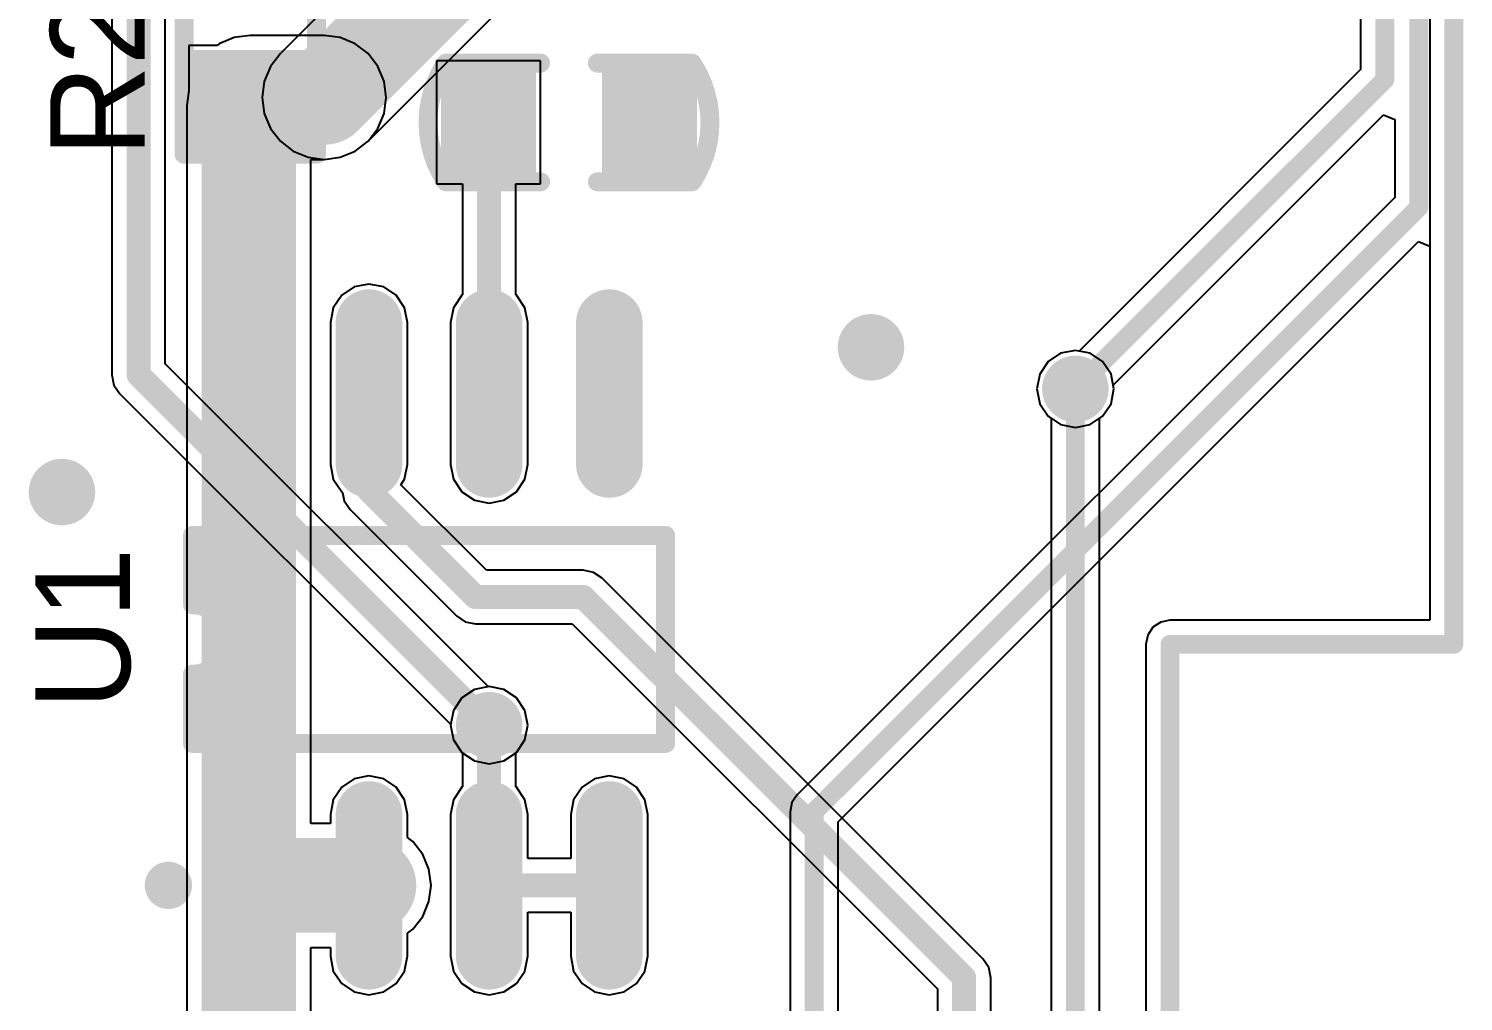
# Model space of a CAD drawing. Extents: x 10.58 to 11.54, y 9.91 to 15.27.
# Drawn here: x 10.942 to 11.539, y 12.493 to 12.898 of the extents above; entities that cross this region are included whole.
import ezdxf

# ---------------------------------------------------------------- set-up
doc = ezdxf.new("R2010")
doc.units = 0
doc.layers.get('0').update_dxf_attribs({"linetype": 'CONTINUOUS'})
for name, color, linetype in [('BOTTOMLAYER', 5, 'CONTINUOUS'), ('BOTTOMSOLDER', 6, 'CONTINUOUS'), ('KEEPOUTLAYER', 6, 'CONTINUOUS'), ('MULTILAYER', 9, 'CONTINUOUS'), ('TOPLAYER', 1, 'CONTINUOUS'), ('TOPOVERLAY', 2, 'CONTINUOUS'), ('TOPPASTE', 8, 'CONTINUOUS'), ('TOPSOLDER', 216, 'CONTINUOUS')]:
    doc.layers.add(name, color=color, linetype=linetype)

# ---------------------------------------------------------------- blocks, each defined once
blk = doc.blocks.new('SOIC8_7')
at = {"layer": 'TOPLAYER', "const_width": 0.019685}
for points in [[(-0.075, 0.13189), (-0.075, 0.072834)], [(-0.025, 0.13189), (-0.025, 0.072834)], [(0.025, 0.13189), (0.025, 0.072834)], [(0.075, 0.13189), (0.075, 0.072834)], [(-0.025, -0.072834), (-0.025, -0.13189)], [(0.025, -0.072834), (0.025, -0.13189)], [(0.075, -0.072834), (0.075, -0.13189)]]:
    blk.add_lwpolyline(points, dxfattribs=at)
at = {"layer": 'TOPLAYER', "const_width": 0.009843}
for points in [[(-0.079921, 0.13189, 1), (-0.070079, 0.13189, 1)], [(-0.029921, 0.13189, 1), (-0.020079, 0.13189, 1)], [(0.020079, 0.13189, 1), (0.029921, 0.13189, 1)], [(0.070079, 0.13189, 1), (0.079921, 0.13189, 1)], [(-0.079921, 0.072834, 1), (-0.070079, 0.072834, 1)], [(-0.029921, 0.072834, 1), (-0.020079, 0.072834, 1)], [(0.020079, 0.072834, 1), (0.029921, 0.072834, 1)], [(0.070079, 0.072834, 1), (0.079921, 0.072834, 1)], [(-0.029921, -0.072834, 1), (-0.020079, -0.072834, 1)], [(0.020079, -0.072834, 1), (0.029921, -0.072834, 1)], [(0.070079, -0.072834, 1), (0.079921, -0.072834, 1)], [(-0.029921, -0.13189, 1), (-0.020079, -0.13189, 1)], [(0.020079, -0.13189, 1), (0.029921, -0.13189, 1)], [(0.070079, -0.13189, 1), (0.079921, -0.13189, 1)]]:
    blk.add_lwpolyline(points, format="xyb", close=True, dxfattribs=at)
at = {"layer": 'TOPLAYER'}
blk.add_solid([(-0.065157, -0.141732), (-0.065157, -0.062992), (-0.084843, -0.141732), (-0.084843, -0.062992)], dxfattribs=at)
at = {"layer": 'TOPOVERLAY', "const_width": 0.007874}
for points in [[(-0.098425, 0.043307), (0.098425, 0.043307)], [(-0.098425, 0.014436), (-0.098425, 0.043307)], [(0.098425, -0.043307), (0.098425, 0.043307)], [(-0.098425, -0.043307), (-0.098425, -0.014435)], [(-0.098425, -0.043307), (0.098425, -0.043307)]]:
    blk.add_lwpolyline(points, dxfattribs=at)
at = {"layer": 'TOPOVERLAY'}
for points, const_width in [([(-0.100393, 0.043307, 1), (-0.096457, 0.043307, 1)], 0.003937), ([(-0.100393, 0.043307, 1), (-0.096457, 0.043307, 1)], 0.003937), ([(0.096457, 0.043307, 1), (0.100393, 0.043307, 1)], 0.003937), ([(0.096457, 0.043307, 1), (0.100393, 0.043307, 1)], 0.003937), ([(-0.100393, 0.014436, 1), (-0.096457, 0.014436, 1)], 0.003937), ([(-0.100393, 0.014436, 1), (-0.096457, 0.014436, 1)], 0.003937), ([(-0.100393, -0.014435, 1), (-0.096457, -0.014435, 1)], 0.003937), ([(-0.100393, -0.014436, 1), (-0.096457, -0.014436, 1)], 0.003937), ([(-0.100393, -0.043307, 1), (-0.096457, -0.043307, 1)], 0.003937), ([(-0.100393, -0.043307, 1), (-0.096457, -0.043307, 1)], 0.003937), ([(0.096457, -0.043307, 1), (0.100393, -0.043307, 1)], 0.003937), ([(0.096457, -0.043307, 1), (0.100393, -0.043307, 1)], 0.003937), ([(-0.103543, -0.102362, 1), (-0.113386, -0.102362, 1)], 0.009843), ([(-0.115847, -0.102362, 1), (-0.110925, -0.102362, 1)], 0.004921), ([(-0.106004, -0.102362, 1), (-0.101083, -0.102362, 1)], 0.004921)]:
    blk.add_lwpolyline(points, format="xyb", close=True, dxfattribs=dict(at, const_width=const_width))
at = {"layer": 'TOPOVERLAY', "const_width": 0.007874}
blk.add_lwpolyline([(-0.098425, 0.014436, -1), (-0.098425, -0.014436)], format="xyb", dxfattribs=at)
at = {"layer": 'TOPPASTE', "const_width": 0.019685}
for points in [[(-0.075, 0.13189), (-0.075, 0.072834)], [(-0.025, 0.13189), (-0.025, 0.072834)], [(0.025, 0.13189), (0.025, 0.072834)], [(0.075, 0.13189), (0.075, 0.072834)], [(-0.025, -0.072834), (-0.025, -0.13189)], [(0.025, -0.072834), (0.025, -0.13189)], [(0.075, -0.072834), (0.075, -0.13189)]]:
    blk.add_lwpolyline(points, dxfattribs=at)
at = {"layer": 'TOPPASTE', "const_width": 0.009843}
for points in [[(-0.079921, 0.13189, 1), (-0.070079, 0.13189, 1)], [(-0.029921, 0.13189, 1), (-0.020079, 0.13189, 1)], [(0.020079, 0.13189, 1), (0.029921, 0.13189, 1)], [(0.070079, 0.13189, 1), (0.079921, 0.13189, 1)], [(-0.079921, 0.072834, 1), (-0.070079, 0.072834, 1)], [(-0.029921, 0.072834, 1), (-0.020079, 0.072834, 1)], [(0.020079, 0.072834, 1), (0.029921, 0.072834, 1)], [(0.070079, 0.072834, 1), (0.079921, 0.072834, 1)], [(-0.029921, -0.072834, 1), (-0.020079, -0.072834, 1)], [(0.020079, -0.072834, 1), (0.029921, -0.072834, 1)], [(0.070079, -0.072834, 1), (0.079921, -0.072834, 1)], [(-0.029921, -0.13189, 1), (-0.020079, -0.13189, 1)], [(0.020079, -0.13189, 1), (0.029921, -0.13189, 1)], [(0.070079, -0.13189, 1), (0.079921, -0.13189, 1)]]:
    blk.add_lwpolyline(points, format="xyb", close=True, dxfattribs=at)
at = {"layer": 'TOPPASTE'}
blk.add_solid([(-0.065157, -0.141732), (-0.065157, -0.062992), (-0.084843, -0.141732), (-0.084843, -0.062992)], dxfattribs=at)
at = {"layer": 'TOPSOLDER', "const_width": 0.027685}
for points in [[(-0.075, 0.13189), (-0.075, 0.072834)], [(-0.025, 0.13189), (-0.025, 0.072834)], [(0.025, 0.13189), (0.025, 0.072834)], [(0.075, 0.13189), (0.075, 0.072834)], [(-0.025, -0.072834), (-0.025, -0.13189)], [(0.025, -0.072834), (0.025, -0.13189)], [(0.075, -0.072834), (0.075, -0.13189)]]:
    blk.add_lwpolyline(points, dxfattribs=at)
at = {"layer": 'TOPSOLDER', "const_width": 0.013843}
for points in [[(-0.081921, 0.13189, 1), (-0.068079, 0.13189, 1)], [(-0.031921, 0.13189, 1), (-0.018079, 0.13189, 1)], [(0.018079, 0.13189, 1), (0.031921, 0.13189, 1)], [(0.068079, 0.13189, 1), (0.081921, 0.13189, 1)], [(-0.081921, 0.072834, 1), (-0.068079, 0.072834, 1)], [(-0.031921, 0.072834, 1), (-0.018079, 0.072834, 1)], [(0.018079, 0.072834, 1), (0.031921, 0.072834, 1)], [(0.068079, 0.072834, 1), (0.081921, 0.072834, 1)], [(-0.031921, -0.072834, 1), (-0.018079, -0.072834, 1)], [(0.018079, -0.072834, 1), (0.031921, -0.072834, 1)], [(0.068079, -0.072834, 1), (0.081921, -0.072834, 1)], [(-0.031921, -0.13189, 1), (-0.018079, -0.13189, 1)], [(0.018079, -0.13189, 1), (0.031921, -0.13189, 1)], [(0.068079, -0.13189, 1), (0.081921, -0.13189, 1)]]:
    blk.add_lwpolyline(points, format="xyb", close=True, dxfattribs=at)
at = {"layer": 'TOPSOLDER'}
blk.add_solid([(-0.061157, -0.145732), (-0.061157, -0.058992), (-0.088843, -0.145732), (-0.088843, -0.058992)], dxfattribs=at)
blk = doc.blocks.new('R_0603_16')
at = {"layer": 'TOPLAYER'}
for points in [[(-0.015748, -0.019685), (-0.015748, 0.019685), (-0.047244, -0.019685), (-0.047244, 0.019685)], [(0.047244, -0.019685), (0.047244, 0.019685), (0.015748, -0.019685), (0.015748, 0.019685)]]:
    blk.add_solid(points, dxfattribs=at)
at = {"layer": 'TOPOVERLAY', "const_width": 0.007874}
for points in [[(-0.055118, -0.027559), (-0.055118, 0.027559)], [(0.055118, 0.027559), (-0.055118, 0.027559)], [(0.055118, -0.027559), (0.055118, 0.027559)], [(0.055118, -0.027559), (-0.055118, -0.027559)]]:
    blk.add_lwpolyline(points, dxfattribs=at)
at = {"layer": 'TOPOVERLAY', "const_width": 0.003937}
for points in [[(-0.057087, 0.027559, 1), (-0.05315, 0.027559, 1)], [(-0.057087, 0.027559, 1), (-0.05315, 0.027559, 1)], [(0.05315, 0.027559, 1), (0.057087, 0.027559, 1)], [(0.05315, 0.027559, 1), (0.057087, 0.027559, 1)], [(-0.057087, -0.027559, 1), (-0.05315, -0.027559, 1)], [(-0.057087, -0.027559, 1), (-0.05315, -0.027559, 1)], [(0.05315, -0.027559, 1), (0.057087, -0.027559, 1)], [(0.05315, -0.027559, 1), (0.057087, -0.027559, 1)]]:
    blk.add_lwpolyline(points, format="xyb", close=True, dxfattribs=at)
at = {"layer": 'TOPPASTE'}
for points in [[(-0.015748, -0.019685), (-0.015748, 0.019685), (-0.047244, -0.019685), (-0.047244, 0.019685)], [(0.047244, -0.019685), (0.047244, 0.019685), (0.015748, -0.019685), (0.015748, 0.019685)]]:
    blk.add_solid(points, dxfattribs=at)
at = {"layer": 'TOPSOLDER'}
for points in [[(-0.011748, -0.023685), (-0.011748, 0.023685), (-0.051244, -0.023685), (-0.051244, 0.023685)], [(0.051244, -0.023685), (0.051244, 0.023685), (0.011748, -0.023685), (0.011748, 0.023685)]]:
    blk.add_solid(points, dxfattribs=at)
blk = doc.blocks.new('C_0603_53')
at = {"layer": 'TOPLAYER'}
for points in [[(-0.017717, -0.019685), (-0.017717, 0.019685), (-0.049213, -0.019685), (-0.049213, 0.019685)], [(0.049213, -0.019685), (0.049213, 0.019685), (0.017717, -0.019685), (0.017717, 0.019685)]]:
    blk.add_solid(points, dxfattribs=at)
at = {"layer": 'TOPOVERLAY', "const_width": 0.007874}
for points in [[(-0.051181, -0.024708, -0.302775), (-0.051181, 0.024708)], [(0.051181, 0.024708, -0.302775), (0.051181, -0.024708)]]:
    blk.add_lwpolyline(points, format="xyb", dxfattribs=at)
at = {"layer": 'TOPOVERLAY', "const_width": 0.003937}
for points in [[(-0.05315, 0.024708, 1), (-0.049213, 0.024708, 1)], [(-0.05315, 0.024708, 1), (-0.049213, 0.024708, 1)], [(-0.01378, 0.024708, 1), (-0.009843, 0.024708, 1)], [(0.009843, 0.024708, 1), (0.01378, 0.024708, 1)], [(0.049213, 0.024708, 1), (0.05315, 0.024708, 1)], [(0.049213, 0.024708, 1), (0.05315, 0.024708, 1)], [(-0.05315, -0.024708, 1), (-0.049213, -0.024708, 1)], [(-0.05315, -0.024708, 1), (-0.049213, -0.024708, 1)], [(-0.01378, -0.024708, 1), (-0.009843, -0.024708, 1)], [(0.009843, -0.024708, 1), (0.01378, -0.024708, 1)], [(0.049213, -0.024708, 1), (0.05315, -0.024708, 1)], [(0.049213, -0.024708, 1), (0.05315, -0.024708, 1)]]:
    blk.add_lwpolyline(points, format="xyb", close=True, dxfattribs=at)
at = {"layer": 'TOPOVERLAY', "const_width": 0.007874}
for points in [[(-0.051181, 0.024708), (-0.011811, 0.024708)], [(0.011811, 0.024708), (0.051181, 0.024708)], [(-0.051181, -0.024708), (-0.011811, -0.024708)], [(0.011811, -0.024708), (0.051181, -0.024708)]]:
    blk.add_lwpolyline(points, dxfattribs=at)
at = {"layer": 'TOPPASTE'}
for points in [[(-0.017717, -0.019685), (-0.017717, 0.019685), (-0.049213, -0.019685), (-0.049213, 0.019685)], [(0.049213, -0.019685), (0.049213, 0.019685), (0.017717, -0.019685), (0.017717, 0.019685)]]:
    blk.add_solid(points, dxfattribs=at)
at = {"layer": 'TOPSOLDER'}
for points in [[(-0.013717, -0.023685), (-0.013717, 0.023685), (-0.053213, -0.023685), (-0.053213, 0.023685)], [(0.053213, -0.023685), (0.053213, 0.023685), (0.013717, -0.023685), (0.013717, 0.023685)]]:
    blk.add_solid(points, dxfattribs=at)

msp = doc.modelspace()

# ---------------------------------------------------------------- linework, layer by layer
at = {"layer": 'BOTTOMLAYER'}
for p, q in [((11.496355, 13.384952), (11.496355, 12.880667)), ((10.976767, 13.342377), (10.976767, 12.753651)), ((10.999006, 12.758256), (10.999006, 13.023606)), ((11.090421, 12.930902), (11.046875, 12.887356)), ((11.083378, 12.850853), (11.134484, 12.901959)), ((11.042773, 12.88201), (11.040195, 12.875785)), ((11.046875, 12.887356), (11.042773, 12.88201)), ((11.040195, 12.875785), (11.039315, 12.869105)), ((11.496355, 12.880667), (11.379205, 12.763517)), ((11.039315, 12.869105), (11.040195, 12.862424)), ((11.040195, 12.862424), (11.042773, 12.856199)), ((11.393397, 12.749325), (11.505909, 12.861837)), ((11.505909, 12.861837), (11.510528, 12.859923)), ((11.510528, 12.859923), (11.510528, 12.827517)), ((11.042773, 12.856199), (11.046875, 12.850853)), ((11.046875, 12.850853), (11.052221, 12.846751)), ((11.052221, 12.846751), (11.058446, 12.844173)), ((11.071807, 12.844173), (11.078032, 12.846751)), ((11.078032, 12.846751), (11.083378, 12.850853)), ((11.058446, 12.844173), (11.065126, 12.843293)), ((11.065126, 12.843293), (11.071807, 12.844173)), ((11.510528, 12.827517), (11.261893, 12.578882)), ((11.279024, 12.567629), (11.520476, 12.809081)), ((11.520476, 12.809081), (11.525096, 12.807168)), ((11.525096, 12.807168), (11.525096, 12.651505)), ((11.371505, 12.762604), (11.366296, 12.759124)), ((11.37765, 12.763826), (11.371505, 12.762604)), ((11.379205, 12.763517), (11.37765, 12.763826)), ((11.133463, 12.623798), (10.999006, 12.758256)), ((11.366296, 12.759124), (11.362816, 12.753915)), ((10.976767, 12.753651), (10.976767, 12.75365)), ((10.976767, 12.75365), (10.977614, 12.749395)), ((11.362816, 12.753915), (11.361594, 12.74777)), ((10.977614, 12.749395), (10.980024, 12.745788)), ((10.980024, 12.745788), (11.117738, 12.608073)), ((11.361594, 12.74777), (11.362816, 12.741625)), ((11.392484, 12.741625), (11.393707, 12.74777)), ((11.393707, 12.74777), (11.393397, 12.749325)), ((11.362816, 12.741625), (11.366296, 12.736416)), ((11.389004, 12.736416), (11.392484, 12.741625)), ((11.366296, 12.736416), (11.371505, 12.732936)), ((11.371505, 12.732936), (11.37765, 12.731713)), ((11.37765, 12.731713), (11.383795, 12.732936)), ((11.383795, 12.732936), (11.389004, 12.736416)), ((11.41318, 12.650741), (11.409925, 12.648565)), ((11.417021, 12.651505), (11.41318, 12.650741)), ((11.525096, 12.651505), (11.417021, 12.651505)), ((11.407749, 12.64531), (11.406985, 12.641469)), ((11.409925, 12.648565), (11.407749, 12.64531)), ((11.406985, 12.641469), (11.406985, 10.706622)), ((11.13374, 12.623853), (11.133463, 12.623798)), ((11.139885, 12.622631), (11.13374, 12.623853)), ((11.145094, 12.61915), (11.139885, 12.622631)), ((11.148574, 12.613941), (11.145094, 12.61915)), ((11.149796, 12.607797), (11.148574, 12.613941)), ((11.117738, 12.608073), (11.117683, 12.607797)), ((11.117683, 12.607797), (11.118906, 12.601652)), ((11.148574, 12.601652), (11.149796, 12.607797)), ((11.118906, 12.601652), (11.122386, 12.596443)), ((11.145094, 12.596443), (11.148574, 12.601652)), ((11.122386, 12.596443), (11.127595, 12.592962)), ((11.139885, 12.592962), (11.145094, 12.596443)), ((11.127595, 12.592962), (11.13374, 12.59174)), ((11.13374, 12.59174), (11.139885, 12.592962)), ((11.261893, 12.578882), (11.259717, 12.575626)), ((11.259717, 12.575626), (11.258953, 12.571786)), ((11.258953, 12.571786), (11.258953, 12.571786)), ((11.258953, 12.571786), (11.258953, 12.571786)), ((11.258953, 12.571786), (11.258953, 12.571786)), ((11.258953, 12.571786), (11.258953, 12.571786)), ((11.258953, 12.571786), (11.258953, 12.486382)), ((11.279024, 12.486382), (11.279024, 12.567629))]:
    msp.add_line(p, q, dxfattribs=at)
for points, const_width in [([(11.520563, 12.82336), (11.520563, 13.413912)], 0.007874), ([(11.50639, 12.87651), (11.50639, 13.389108)], 0.007874), ([(10.987886, 12.75365), (10.987886, 13.346982)], 0.01), ([(11.065126, 12.869105), (11.116233, 12.920211)], 0.03937), ([(11.37765, 12.74777), (11.50639, 12.87651)], 0.007874), ([(11.268989, 12.571786), (11.520563, 12.82336)], 0.007874), ([(10.987886, 12.75365), (11.13374, 12.607797)], 0.01), ([(11.37765, 12.74777), (11.382374, 12.74777)], 0.007874), ([(11.268989, 12.474148), (11.268989, 12.571786)], 0.007874)]:
    msp.add_lwpolyline(points, dxfattribs=dict(at, const_width=const_width))
for points, const_width in [([(11.055284, 12.869105, 1), (11.074969, 12.869105, 1)], 0.019685), ([(11.058237, 12.869105, 1), (11.072016, 12.869105, 1)], 0.01378), ([(11.504422, 12.87651, 1), (11.508359, 12.87651, 1)], 0.003937), ([(11.504422, 12.87651, 1), (11.508359, 12.87651, 1)], 0.003937), ([(11.518595, 12.82336, 1), (11.522532, 12.82336, 1)], 0.003937), ([(11.518595, 12.82336, 1), (11.522532, 12.82336, 1)], 0.003937), ([(11.28769, 12.765093, 1), (11.297532, 12.765093, 1)], 0.009843), ([(10.985386, 12.75365, 1), (10.990386, 12.75365, 1)], 0.005), ([(10.985386, 12.75365, 1), (10.990386, 12.75365, 1)], 0.005), ([(11.372729, 12.74777, 1), (11.382571, 12.74777, 1)], 0.009843), ([(11.375682, 12.74777, 1), (11.379619, 12.74777, 1)], 0.003937), ([(11.375682, 12.74777, 1), (11.379619, 12.74777, 1)], 0.003937), ([(11.380406, 12.74777, 1), (11.384343, 12.74777, 1)], 0.003937), ([(10.951075, 12.704856, 1), (10.960918, 12.704856, 1)], 0.009843), ([(11.128819, 12.607797, 1), (11.138661, 12.607797, 1)], 0.009843), ([(11.13124, 12.607797, 1), (11.13624, 12.607797, 1)], 0.005), ([(11.26702, 12.571786, 1), (11.270957, 12.571786, 1)], 0.003937), ([(11.26702, 12.571786, 1), (11.270957, 12.571786, 1)], 0.003937)]:
    msp.add_lwpolyline(points, format="xyb", close=True, dxfattribs=dict(at, const_width=const_width))
at = {"layer": 'BOTTOMSOLDER'}
for points, const_width in [([(11.056237, 12.869105, 1), (11.074016, 12.869105, 1)], 0.01778), ([(11.28569, 12.765093, 1), (11.299532, 12.765093, 1)], 0.013843), ([(11.370729, 12.74777, 1), (11.384571, 12.74777, 1)], 0.013843), ([(10.949075, 12.704856, 1), (10.962918, 12.704856, 1)], 0.013843), ([(11.126819, 12.607797, 1), (11.140661, 12.607797, 1)], 0.013843)]:
    msp.add_lwpolyline(points, format="xyb", close=True, dxfattribs=dict(at, const_width=const_width))
at = {"layer": 'KEEPOUTLAYER', "const_width": 0.007874}
for points in [[(11.535131, 12.641469), (11.535131, 15.102101)], [(11.417021, 10.696586), (11.417021, 12.641469)], [(11.417021, 12.641469), (11.535131, 12.641469)]]:
    msp.add_lwpolyline(points, dxfattribs=at)
at = {"layer": 'KEEPOUTLAYER', "const_width": 0.003937}
for points in [[(11.415052, 12.641469, 1), (11.418989, 12.641469, 1)], [(11.415052, 12.641469, 1), (11.418989, 12.641469, 1)], [(11.533162, 12.641469, 1), (11.537099, 12.641469, 1)], [(11.533162, 12.641469, 1), (11.537099, 12.641469, 1)]]:
    msp.add_lwpolyline(points, format="xyb", close=True, dxfattribs=at)
at = {"layer": 'MULTILAYER'}
for points, const_width in [([(11.058237, 12.869105, 1), (11.072016, 12.869105, 1)], 0.01378), ([(11.28769, 12.765093, 1), (11.297532, 12.765093, 1)], 0.009843), ([(11.372729, 12.74777, 1), (11.382571, 12.74777, 1)], 0.009843), ([(10.951075, 12.704856, 1), (10.960918, 12.704856, 1)], 0.009843), ([(11.128819, 12.607797, 1), (11.138661, 12.607797, 1)], 0.009843)]:
    msp.add_lwpolyline(points, format="xyb", close=True, dxfattribs=dict(at, const_width=const_width))
at = {"layer": 'TOPLAYER'}
for p, q in [((11.525096, 13.303066), (11.525096, 12.651505)), ((11.027678, 12.894036), (11.021453, 12.891458)), ((11.034359, 12.894916), (11.027678, 12.894036)), ((11.065126, 12.894916), (11.034359, 12.894916)), ((11.071807, 12.894036), (11.065126, 12.894916)), ((11.078032, 12.891458), (11.071807, 12.894036)), ((11.020541, 12.890758), (11.008768, 12.890758)), ((11.008768, 12.890758), (11.008768, 12.871951)), ((11.021453, 12.891458), (11.020541, 12.890758)), ((11.083378, 12.887356), (11.078032, 12.891458)), ((11.08748, 12.88201), (11.083378, 12.887356)), ((11.090058, 12.875785), (11.08748, 12.88201)), ((11.155148, 12.884275), (11.111841, 12.884275)), ((11.111841, 12.884275), (11.111841, 12.833094)), ((11.155148, 12.833094), (11.155148, 12.884275)), ((11.090938, 12.869105), (11.090058, 12.875785)), ((11.008768, 12.871951), (11.007946, 12.865704)), ((11.007946, 12.865704), (11.007946, 12.541268)), ((11.090058, 12.862424), (11.090938, 12.869105)), ((11.08748, 12.856199), (11.090058, 12.862424)), ((11.083378, 12.850853), (11.08748, 12.856199)), ((11.071807, 12.844173), (11.078032, 12.846751)), ((11.078032, 12.846751), (11.083378, 12.850853)), ((11.059568, 12.566948), (11.059568, 12.843293)), ((11.059568, 12.843293), (11.065126, 12.843293)), ((11.065126, 12.843293), (11.071807, 12.844173)), ((11.111841, 12.833094), (11.122621, 12.833094)), ((11.122621, 12.833094), (11.122621, 12.786899)), ((11.144859, 12.786899), (11.144859, 12.833094)), ((11.144859, 12.833094), (11.155148, 12.833094)), ((11.072386, 12.786742), (11.068906, 12.781533)), ((11.077595, 12.790223), (11.072386, 12.786742)), ((11.08374, 12.791445), (11.077595, 12.790223)), ((11.089885, 12.790223), (11.08374, 12.791445)), ((11.095094, 12.786742), (11.089885, 12.790223)), ((11.098574, 12.781533), (11.095094, 12.786742)), ((11.122386, 12.786742), (11.118906, 12.781533)), ((11.122621, 12.786899), (11.122386, 12.786742)), ((11.145094, 12.786742), (11.144859, 12.786899)), ((11.148574, 12.781533), (11.145094, 12.786742)), ((11.068906, 12.781533), (11.067683, 12.775389)), ((11.099796, 12.775389), (11.098574, 12.781533)), ((11.118906, 12.781533), (11.117683, 12.775389)), ((11.149796, 12.775389), (11.148574, 12.781533)), ((11.067683, 12.775389), (11.067683, 12.716333)), ((11.099796, 12.716333), (11.099796, 12.775389)), ((11.117683, 12.775389), (11.117683, 12.716333)), ((11.149796, 12.716333), (11.149796, 12.775389)), ((11.371505, 12.762604), (11.366296, 12.759124)), ((11.37765, 12.763826), (11.371505, 12.762604)), ((11.383795, 12.762604), (11.37765, 12.763826)), ((11.389004, 12.759124), (11.383795, 12.762604)), ((11.366296, 12.759124), (11.362816, 12.753915)), ((11.392484, 12.753915), (11.389004, 12.759124)), ((11.362816, 12.753915), (11.361594, 12.74777)), ((11.393707, 12.74777), (11.392484, 12.753915)), ((11.361594, 12.74777), (11.362816, 12.741625)), ((11.392484, 12.741625), (11.393707, 12.74777)), ((11.362816, 12.741625), (11.366296, 12.736416)), ((11.389004, 12.736416), (11.392484, 12.741625)), ((11.366296, 12.736416), (11.367615, 12.735535)), ((11.367615, 12.735535), (11.367615, 12.13736)), ((11.387685, 12.735535), (11.389004, 12.736416)), ((11.387685, 12.133203), (11.387685, 12.735535)), ((11.067683, 12.716333), (11.068906, 12.710189)), ((11.098574, 12.710189), (11.099796, 12.716333)), ((11.117683, 12.716333), (11.118906, 12.710189)), ((11.148574, 12.710189), (11.149796, 12.716333)), ((11.068906, 12.710189), (11.072386, 12.70498)), ((11.097037, 12.707888), (11.098574, 12.710189)), ((11.118906, 12.710189), (11.122386, 12.70498)), ((11.145094, 12.70498), (11.148574, 12.710189)), ((11.072386, 12.70498), (11.072767, 12.704726)), ((11.072767, 12.704726), (11.073467, 12.701204)), ((11.132649, 12.672275), (11.097037, 12.707888)), ((11.122386, 12.70498), (11.127595, 12.701499)), ((11.139885, 12.701499), (11.145094, 12.70498)), ((11.073467, 12.701204), (11.075877, 12.697597)), ((11.075877, 12.697597), (11.120181, 12.653294)), ((11.127595, 12.701499), (11.13374, 12.700277)), ((11.13374, 12.700277), (11.139885, 12.701499)), ((11.172925, 12.672275), (11.132649, 12.672275)), ((11.172926, 12.672275), (11.172925, 12.672275)), ((11.177181, 12.671428), (11.172926, 12.672275)), ((11.180788, 12.669018), (11.177181, 12.671428)), ((11.339221, 12.510585), (11.180788, 12.669018)), ((11.120181, 12.653294), (11.120181, 12.653293)), ((11.120181, 12.653293), (11.123788, 12.650883)), ((11.123788, 12.650883), (11.123789, 12.650883)), ((11.123789, 12.650883), (11.123789, 12.650883)), ((11.123789, 12.650883), (11.123789, 12.650883)), ((11.123789, 12.650883), (11.123789, 12.650883)), ((11.123789, 12.650883), (11.123789, 12.650883)), ((11.123789, 12.650883), (11.128044, 12.650036)), ((11.128044, 12.650036), (11.128044, 12.650037)), ((11.128044, 12.650037), (11.16832, 12.650037)), ((11.16832, 12.650037), (11.32024, 12.498117)), ((11.41318, 12.650741), (11.409925, 12.648565)), ((11.417021, 12.651505), (11.41318, 12.650741)), ((11.525096, 12.651505), (11.417021, 12.651505)), ((11.407749, 12.64531), (11.406985, 12.641469)), ((11.409925, 12.648565), (11.407749, 12.64531)), ((11.406985, 12.641469), (11.406985, 10.706622)), ((11.122386, 12.61915), (11.118906, 12.613941)), ((11.127595, 12.622631), (11.122386, 12.61915)), ((11.13374, 12.623853), (11.127595, 12.622631)), ((11.139885, 12.622631), (11.13374, 12.623853)), ((11.145094, 12.61915), (11.139885, 12.622631)), ((11.148574, 12.613941), (11.145094, 12.61915)), ((11.118906, 12.613941), (11.117683, 12.607797)), ((11.149796, 12.607797), (11.148574, 12.613941)), ((11.117683, 12.607797), (11.118906, 12.601652)), ((11.148574, 12.601652), (11.149796, 12.607797)), ((11.118906, 12.601652), (11.122386, 12.596443)), ((11.145094, 12.596443), (11.148574, 12.601652)), ((11.122386, 12.596443), (11.122621, 12.596286)), ((11.122621, 12.596286), (11.122621, 12.582175)), ((11.144859, 12.596286), (11.145094, 12.596443)), ((11.144859, 12.582175), (11.144859, 12.596286)), ((11.077595, 12.585499), (11.072386, 12.582018)), ((11.08374, 12.586721), (11.077595, 12.585499)), ((11.089885, 12.585499), (11.08374, 12.586721)), ((11.095094, 12.582018), (11.089885, 12.585499)), ((11.177595, 12.585499), (11.172386, 12.582018)), ((11.18374, 12.586721), (11.177595, 12.585499)), ((11.189884, 12.585499), (11.18374, 12.586721)), ((11.195094, 12.582018), (11.189884, 12.585499)), ((11.072386, 12.582018), (11.068906, 12.576809)), ((11.098574, 12.576809), (11.095094, 12.582018)), ((11.122386, 12.582018), (11.118906, 12.576809)), ((11.122621, 12.582175), (11.122386, 12.582018)), ((11.145094, 12.582018), (11.144859, 12.582175)), ((11.148574, 12.576809), (11.145094, 12.582018)), ((11.172386, 12.582018), (11.168906, 12.576809)), ((11.198574, 12.576809), (11.195094, 12.582018)), ((11.068906, 12.576809), (11.067683, 12.570665)), ((11.099796, 12.570665), (11.098574, 12.576809)), ((11.118906, 12.576809), (11.117683, 12.570665)), ((11.149796, 12.570665), (11.148574, 12.576809)), ((11.168906, 12.576809), (11.167683, 12.570665)), ((11.199796, 12.570665), (11.198574, 12.576809)), ((11.067683, 12.566948), (11.059568, 12.566948)), ((11.067683, 12.570665), (11.067683, 12.566948)), ((11.099796, 12.561072), (11.099796, 12.570665)), ((11.117683, 12.570665), (11.117683, 12.511609)), ((11.149796, 12.552256), (11.149796, 12.570665)), ((11.167683, 12.570665), (11.167683, 12.552256)), ((11.199796, 12.511609), (11.199796, 12.570665)), ((11.101991, 12.559388), (11.099796, 12.561072)), ((11.106093, 12.554043), (11.101991, 12.559388)), ((11.108672, 12.547818), (11.106093, 12.554043)), ((11.109551, 12.541137), (11.108672, 12.547818)), ((11.167683, 12.552256), (11.149796, 12.552256)), ((11.007946, 12.541268), (11.007929, 12.541137)), ((11.007929, 12.541137), (11.007946, 12.541006)), ((11.007946, 12.541006), (11.007946, 12.446808)), ((11.108672, 12.534456), (11.109551, 12.541137)), ((11.106093, 12.528231), (11.108672, 12.534456)), ((11.149796, 12.511609), (11.149796, 12.530018)), ((11.149796, 12.530018), (11.167683, 12.530018)), ((11.167683, 12.530018), (11.167683, 12.511609)), ((11.101991, 12.522886), (11.106093, 12.528231)), ((11.099796, 12.521202), (11.101991, 12.522886)), ((11.099796, 12.511609), (11.099796, 12.521202)), ((11.059568, 12.420371), (11.059568, 12.515326)), ((11.059568, 12.515326), (11.067683, 12.515326)), ((11.067683, 12.515326), (11.067683, 12.511609)), ((11.067683, 12.511609), (11.068906, 12.505465)), ((11.098574, 12.505465), (11.099796, 12.511609)), ((11.117683, 12.511609), (11.118906, 12.505465)), ((11.148574, 12.505465), (11.149796, 12.511609)), ((11.167683, 12.511609), (11.168906, 12.505465)), ((11.198574, 12.505465), (11.199796, 12.511609)), ((11.068906, 12.505465), (11.072386, 12.500256)), ((11.095094, 12.500256), (11.098574, 12.505465)), ((11.118906, 12.505465), (11.122386, 12.500256)), ((11.145094, 12.500256), (11.148574, 12.505465)), ((11.168906, 12.505465), (11.172386, 12.500256)), ((11.195094, 12.500256), (11.198574, 12.505465)), ((11.341632, 12.506978), (11.339221, 12.510585)), ((11.339221, 12.510585), (11.339221, 12.510585)), ((11.342478, 12.502723), (11.341632, 12.506978)), ((11.072386, 12.500256), (11.077595, 12.496775)), ((11.089885, 12.496775), (11.095094, 12.500256)), ((11.122386, 12.500256), (11.127595, 12.496775)), ((11.139885, 12.496775), (11.145094, 12.500256)), ((11.172386, 12.500256), (11.177595, 12.496775)), ((11.189884, 12.496775), (11.195094, 12.500256)), ((11.342478, 12.44325), (11.342478, 12.502723)), ((11.077595, 12.496775), (11.08374, 12.495553)), ((11.08374, 12.495553), (11.089885, 12.496775)), ((11.127595, 12.496775), (11.13374, 12.495553)), ((11.13374, 12.495553), (11.139885, 12.496775)), ((11.177595, 12.496775), (11.18374, 12.495553)), ((11.18374, 12.495553), (11.189884, 12.496775)), ((11.32024, 12.498117), (11.32024, 12.44325))]:
    msp.add_line(p, q, dxfattribs=at)
for points, const_width in [([(11.034359, 12.869105), (11.065126, 12.869105)], 0.03937), ([(11.033757, 12.420371), (11.033757, 12.865704)], 0.03937), ([(11.13374, 12.745861), (11.13374, 12.858439)], 0.01), ([(11.08374, 12.70546), (11.08374, 12.745861)], 0.01), ([(11.37765, 12.133203), (11.37765, 12.74777)], 0.007874), ([(11.08374, 12.70546), (11.128044, 12.661156)], 0.01), ([(11.128044, 12.661156), (11.172926, 12.661156)], 0.01), ([(11.172926, 12.661156), (11.331359, 12.502723)], 0.01), ([(11.13374, 12.541137), (11.13374, 12.607797)], 0.01), ([(11.03374, 12.541137), (11.08374, 12.541137)], 0.03937), ([(11.13374, 12.541137), (11.18374, 12.541137)], 0.01), ([(11.331359, 12.421597), (11.331359, 12.502723)], 0.01)]:
    msp.add_lwpolyline(points, dxfattribs=dict(at, const_width=const_width))
for points, const_width in [([(11.024516, 12.869105, 1), (11.044201, 12.869105, 1)], 0.019685), ([(11.055284, 12.869105, 1), (11.074969, 12.869105, 1)], 0.019685), ([(11.023915, 12.865704, 1), (11.0436, 12.865704, 1)], 0.019685), ([(11.058237, 12.869105, 1), (11.072016, 12.869105, 1)], 0.01378), ([(11.13124, 12.858439, 1), (11.13624, 12.858439, 1)], 0.005), ([(11.28769, 12.765093, 1), (11.297532, 12.765093, 1)], 0.009843), ([(11.372729, 12.74777, 1), (11.382571, 12.74777, 1)], 0.009843), ([(11.08124, 12.745861, 1), (11.08624, 12.745861, 1)], 0.005), ([(11.13124, 12.745861, 1), (11.13624, 12.745861, 1)], 0.005), ([(11.375682, 12.74777, 1), (11.379619, 12.74777, 1)], 0.003937), ([(10.951075, 12.704856, 1), (10.960918, 12.704856, 1)], 0.009843), ([(11.08124, 12.70546, 1), (11.08624, 12.70546, 1)], 0.005), ([(11.08124, 12.70546, 1), (11.08624, 12.70546, 1)], 0.005), ([(11.125544, 12.661156, 1), (11.130544, 12.661156, 1)], 0.005), ([(11.125544, 12.661156, 1), (11.130544, 12.661156, 1)], 0.005), ([(11.170426, 12.661156, 1), (11.175426, 12.661156, 1)], 0.005), ([(11.170426, 12.661156, 1), (11.175426, 12.661156, 1)], 0.005), ([(11.128819, 12.607797, 1), (11.138661, 12.607797, 1)], 0.009843), ([(11.13124, 12.607797, 1), (11.13624, 12.607797, 1)], 0.005), ([(11.023897, 12.541137, 1), (11.043582, 12.541137, 1)], 0.019685), ([(11.073897, 12.541137, 1), (11.093582, 12.541137, 1)], 0.019685), ([(11.13124, 12.541137, 1), (11.13624, 12.541137, 1)], 0.005), ([(11.13124, 12.541137, 1), (11.13624, 12.541137, 1)], 0.005), ([(11.18124, 12.541137, 1), (11.18624, 12.541137, 1)], 0.005), ([(11.328859, 12.502723, 1), (11.333859, 12.502723, 1)], 0.005), ([(11.328859, 12.502723, 1), (11.333859, 12.502723, 1)], 0.005)]:
    msp.add_lwpolyline(points, format="xyb", close=True, dxfattribs=dict(at, const_width=const_width))
at = {"layer": 'TOPSOLDER'}
for points, const_width in [([(11.056237, 12.869105, 1), (11.074016, 12.869105, 1)], 0.01778), ([(11.28569, 12.765093, 1), (11.299532, 12.765093, 1)], 0.013843), ([(11.370729, 12.74777, 1), (11.384571, 12.74777, 1)], 0.013843), ([(10.949075, 12.704856, 1), (10.962918, 12.704856, 1)], 0.013843), ([(11.126819, 12.607797, 1), (11.140661, 12.607797, 1)], 0.013843)]:
    msp.add_lwpolyline(points, format="xyb", close=True, dxfattribs=dict(at, const_width=const_width))

# ---------------------------------------------------------------- block references
at = {"rotation": 270}
msp.add_blockref('R_0603_16', (11.034359, 12.900601), dxfattribs=at)
for name, p in [('C_0603_53', (11.166959, 12.858685)), ('SOIC8_7', (11.10874, 12.643499))]:
    msp.add_blockref(name, p)

# ---------------------------------------------------------------- texts
at = {"layer": 'TOPOVERLAY'}
for s, p in [('R22', (10.990462, 12.844431)), ('U1', (10.984343, 12.614305))]:
    msp.add_text(s, height=0.03937, rotation=90, dxfattribs=at).set_placement(p)

doc.saveas('drawing.dxf')
